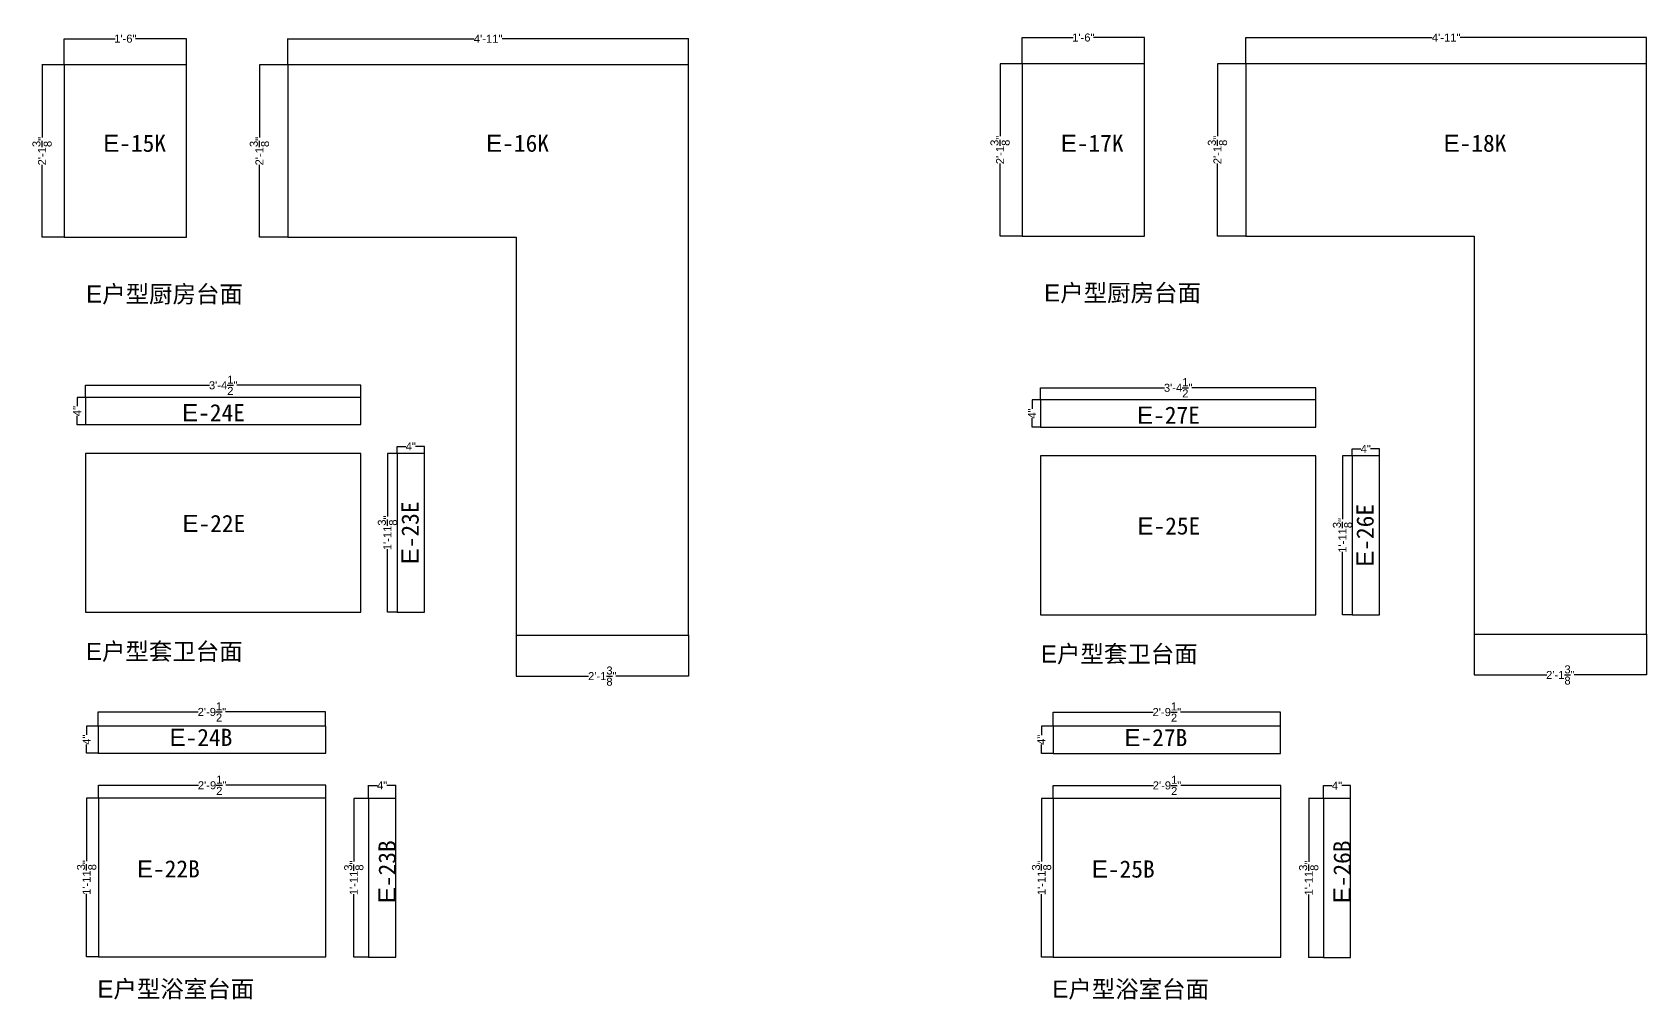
# Model space of a CAD drawing. Header units: inches. Extents: x -997106 to 39633, y -30199 to 1961.
# Drawn here: x 25612 to 31652, y -30187 to -26567 of the extents above; entities that cross this region are included whole.
import ezdxf

# ---------------------------------------------------------------- set-up
doc = ezdxf.new("R2010")
doc.units = ezdxf.units.IN
doc.header["$MEASUREMENT"] = 0
doc.layers.get('Defpoints').update_dxf_attribs({"color": 3})
doc.layers.add('编号', color=10, linetype='Continuous', plot=False)
doc.styles.get("Standard").update_dxf_attribs({"font": 'arial.ttf'})
doc.dimstyles.get("Standard").update_dxf_attribs({"dimtxt": 30, "dimasz": 1, "dimexe": 0.18, "dimexo": 0.0625, "dimgap": 0.09, "dimtad": 0, "dimtoh": 1, "dimdec": 4, "dimlfac": 0.03937, "dimzin": 0, "dimdsep": 46, "dimlunit": 4, "dimtxsty": 'Standard', "dimblk": 'ARCHTICK', "dimcen": 1, "dimadec": 0, "dimazin": 0, "dimtfac": 1, "dimtdec": 4, "dimtix": 1, "dimtofl": 0, "dimtmove": 2, "dimatfit": 3, "dimldrblk": 'ARCHTICK', "dimfxl": 1, "dimtolj": 1, "dimtzin": 0, "dimarcsym": 0})

# ---------------------------------------------------------------- blocks, each defined once
blk = doc.blocks.new('_ArchTick')
at = {"color": 0, "linetype": 'ByBlock', "const_width": 0.15}
blk.add_lwpolyline([(-0.5, -0.5), (0.5, 0.5)], dxfattribs=at)
blk = doc.blocks.new('*D511')
at = {"color": 0, "lineweight": -2, "transparency": 16777216}
for p, q in [((25731.8, -26688.8), (25731.8, -26590.6)), ((25731.8, -26590.7), (25921.8, -26590.7)), ((26188.8, -26590.7), (25998.9, -26590.7)), ((26188.8, -26688.8), (26188.8, -26590.6))]:
    blk.add_line(p, q, dxfattribs=at)
at = {"layer": 'Defpoints', "color": 0, "transparency": 16777216}
for p in [(26188.8, -26590.7), (25731.8, -26688.9), (26188.8, -26688.9)]:
    blk.add_point(p, dxfattribs=at)
at = {"color": 0, "lineweight": -2, "transparency": 16777216, "rotation": 180}
blk.add_blockref('_ArchTick', (25731.8, -26590.7), dxfattribs=at)
at = {"color": 0, "lineweight": -2, "transparency": 16777216}
blk.add_blockref('_ArchTick', (26188.8, -26590.7), dxfattribs=at)
at = {"color": 0, "transparency": 16777216, "insert": (25960.3, -26590.7), "char_height": 30, "attachment_point": 5}
blk.add_mtext('\\A1;1\'-6"', dxfattribs=at)
blk = doc.blocks.new('*D512')
at = {"color": 0, "lineweight": -2, "transparency": 16777216}
for p, q in [((25731.8, -26688.9), (25648.6, -26688.9)), ((25648.8, -26688.9), (25648.8, -26960.3)), ((25648.8, -27333.9), (25648.8, -27062.5)), ((25731.8, -27333.9), (25648.6, -27333.9))]:
    blk.add_line(p, q, dxfattribs=at)
at = {"layer": 'Defpoints', "color": 0, "transparency": 16777216}
for p in [(25731.8, -26688.9), (25648.8, -27333.9), (25731.8, -27333.9)]:
    blk.add_point(p, dxfattribs=at)
at = {"color": 0, "lineweight": -2, "transparency": 16777216}
for p, rotation in [((25648.8, -26688.9), 90), ((25648.8, -27333.9), 270)]:
    blk.add_blockref('_ArchTick', p, dxfattribs=dict(at, rotation=rotation))
at = {"color": 0, "transparency": 16777216, "insert": (25648.8, -27011.4), "char_height": 30, "attachment_point": 5, "rotation": 90}
blk.add_mtext('\\A1;2\'-1{\\H1x;\\S3/8;}"', dxfattribs=at)
blk = doc.blocks.new('*D513')
at = {"color": 0, "lineweight": -2, "transparency": 16777216}
for p, q in [((26568.2, -26688.8), (26568.2, -26590.5)), ((26568.2, -26590.7), (27265.5, -26590.7)), ((28067.2, -26590.7), (27369.9, -26590.7)), ((28067.2, -26688.8), (28067.2, -26590.5))]:
    blk.add_line(p, q, dxfattribs=at)
at = {"layer": 'Defpoints', "color": 0, "transparency": 16777216}
for p in [(28067.2, -26590.7), (26568.2, -26688.9), (28067.2, -26688.9)]:
    blk.add_point(p, dxfattribs=at)
at = {"color": 0, "lineweight": -2, "transparency": 16777216, "rotation": 180}
blk.add_blockref('_ArchTick', (26568.2, -26590.7), dxfattribs=at)
at = {"color": 0, "lineweight": -2, "transparency": 16777216}
blk.add_blockref('_ArchTick', (28067.2, -26590.7), dxfattribs=at)
at = {"color": 0, "transparency": 16777216, "insert": (27317.7, -26590.7), "char_height": 30, "attachment_point": 5}
blk.add_mtext('\\A1;4\'-11"', dxfattribs=at)
blk = doc.blocks.new('*D514')
at = {"color": 0, "lineweight": -2, "transparency": 16777216}
for p, q in [((26568.1, -26688.9), (26461.8, -26688.9)), ((26462, -26688.9), (26462, -26960.3)), ((26462, -27333.9), (26462, -27062.5)), ((26568.1, -27333.9), (26461.8, -27333.9))]:
    blk.add_line(p, q, dxfattribs=at)
at = {"layer": 'Defpoints', "color": 0, "transparency": 16777216}
for p in [(26568.2, -26688.9), (26462, -27333.9), (26568.2, -27333.9)]:
    blk.add_point(p, dxfattribs=at)
at = {"color": 0, "lineweight": -2, "transparency": 16777216}
for p, rotation in [((26462, -26688.9), 90), ((26462, -27333.9), 270)]:
    blk.add_blockref('_ArchTick', p, dxfattribs=dict(at, rotation=rotation))
at = {"color": 0, "transparency": 16777216, "insert": (26462, -27011.4), "char_height": 30, "attachment_point": 5, "rotation": 90}
blk.add_mtext('\\A1;2\'-1{\\H1x;\\S3/8;}"', dxfattribs=at)
blk = doc.blocks.new('*D515')
at = {"color": 0, "lineweight": -2, "transparency": 16777216}
for p, q in [((27422.2, -28823), (27422.2, -28976.3)), ((28067.2, -28823), (28067.2, -28976.3)), ((27422.2, -28976.1), (27693.6, -28976.1)), ((28067.2, -28976.1), (27795.8, -28976.1))]:
    blk.add_line(p, q, dxfattribs=at)
at = {"layer": 'Defpoints', "color": 0, "transparency": 16777216}
for p in [(27422.2, -28822.9), (28067.2, -28822.9), (28067.2, -28976.1)]:
    blk.add_point(p, dxfattribs=at)
at = {"color": 0, "lineweight": -2, "transparency": 16777216, "rotation": 180}
blk.add_blockref('_ArchTick', (27422.2, -28976.1), dxfattribs=at)
at = {"color": 0, "lineweight": -2, "transparency": 16777216}
blk.add_blockref('_ArchTick', (28067.2, -28976.1), dxfattribs=at)
at = {"color": 0, "transparency": 16777216, "insert": (27744.7, -28976.1), "char_height": 30, "attachment_point": 5}
blk.add_mtext('\\A1;2\'-1{\\H1x;\\S3/8;}"', dxfattribs=at)
blk = doc.blocks.new('*D516')
at = {"color": 0, "lineweight": -2, "transparency": 16777216}
for p, q in [((29315.6, -26684.5), (29315.6, -26586.2)), ((29315.6, -26586.4), (29505.6, -26586.4)), ((29772.6, -26586.4), (29582.7, -26586.4)), ((29772.6, -26684.5), (29772.6, -26586.2))]:
    blk.add_line(p, q, dxfattribs=at)
at = {"layer": 'Defpoints', "color": 0, "transparency": 16777216}
for p in [(29772.6, -26586.4), (29315.6, -26684.5), (29772.6, -26684.5)]:
    blk.add_point(p, dxfattribs=at)
at = {"color": 0, "lineweight": -2, "transparency": 16777216, "rotation": 180}
blk.add_blockref('_ArchTick', (29315.6, -26586.4), dxfattribs=at)
at = {"color": 0, "lineweight": -2, "transparency": 16777216}
blk.add_blockref('_ArchTick', (29772.6, -26586.4), dxfattribs=at)
at = {"color": 0, "transparency": 16777216, "insert": (29544.1, -26586.4), "char_height": 30, "attachment_point": 5}
blk.add_mtext('\\A1;1\'-6"', dxfattribs=at)
blk = doc.blocks.new('*D517')
at = {"color": 0, "lineweight": -2, "transparency": 16777216}
for p, q in [((29315.6, -26684.5), (29232.4, -26684.5)), ((29232.6, -26684.5), (29232.6, -26955.9)), ((29232.6, -27329.5), (29232.6, -27058.1)), ((29315.6, -27329.5), (29232.4, -27329.5))]:
    blk.add_line(p, q, dxfattribs=at)
at = {"layer": 'Defpoints', "color": 0, "transparency": 16777216}
for p in [(29315.6, -26684.5), (29232.6, -27329.5), (29315.6, -27329.5)]:
    blk.add_point(p, dxfattribs=at)
at = {"color": 0, "lineweight": -2, "transparency": 16777216}
for p, rotation in [((29232.6, -26684.5), 90), ((29232.6, -27329.5), 270)]:
    blk.add_blockref('_ArchTick', p, dxfattribs=dict(at, rotation=rotation))
at = {"color": 0, "transparency": 16777216, "insert": (29232.6, -27007), "char_height": 30, "attachment_point": 5, "rotation": 90}
blk.add_mtext('\\A1;2\'-1{\\H1x;\\S3/8;}"', dxfattribs=at)
blk = doc.blocks.new('*D518')
at = {"color": 0, "lineweight": -2, "transparency": 16777216}
for p, q in [((30152, -26684.5), (30152, -26586.1)), ((30152, -26586.3), (30849.3, -26586.3)), ((31651, -26586.3), (30953.7, -26586.3)), ((31651, -26684.5), (31651, -26586.1))]:
    blk.add_line(p, q, dxfattribs=at)
at = {"layer": 'Defpoints', "color": 0, "transparency": 16777216}
for p in [(31651, -26586.3), (30152, -26684.5), (31651, -26684.5)]:
    blk.add_point(p, dxfattribs=at)
at = {"color": 0, "lineweight": -2, "transparency": 16777216, "rotation": 180}
blk.add_blockref('_ArchTick', (30152, -26586.3), dxfattribs=at)
at = {"color": 0, "lineweight": -2, "transparency": 16777216}
blk.add_blockref('_ArchTick', (31651, -26586.3), dxfattribs=at)
at = {"color": 0, "transparency": 16777216, "insert": (30901.5, -26586.3), "char_height": 30, "attachment_point": 5}
blk.add_mtext('\\A1;4\'-11"', dxfattribs=at)
blk = doc.blocks.new('*D519')
at = {"color": 0, "lineweight": -2, "transparency": 16777216}
for p, q in [((30152, -26684.5), (30045.6, -26684.5)), ((30045.8, -26684.5), (30045.8, -26955.9)), ((30045.8, -27329.5), (30045.8, -27058.1)), ((30152, -27329.5), (30045.6, -27329.5))]:
    blk.add_line(p, q, dxfattribs=at)
at = {"layer": 'Defpoints', "color": 0, "transparency": 16777216}
for p in [(30152, -26684.5), (30045.8, -27329.5), (30152, -27329.5)]:
    blk.add_point(p, dxfattribs=at)
at = {"color": 0, "lineweight": -2, "transparency": 16777216}
for p, rotation in [((30045.8, -26684.5), 90), ((30045.8, -27329.5), 270)]:
    blk.add_blockref('_ArchTick', p, dxfattribs=dict(at, rotation=rotation))
at = {"color": 0, "transparency": 16777216, "insert": (30045.8, -27007), "char_height": 30, "attachment_point": 5, "rotation": 90}
blk.add_mtext('\\A1;2\'-1{\\H1x;\\S3/8;}"', dxfattribs=at)
blk = doc.blocks.new('*D520')
at = {"color": 0, "lineweight": -2, "transparency": 16777216}
for p, q in [((31006, -28818.6), (31006, -28971.9)), ((31651, -28818.6), (31651, -28971.9)), ((31006, -28971.8), (31277.4, -28971.8)), ((31651, -28971.8), (31379.6, -28971.8))]:
    blk.add_line(p, q, dxfattribs=at)
at = {"layer": 'Defpoints', "color": 0, "transparency": 16777216}
for p in [(31006, -28818.5), (31651, -28818.5), (31651, -28971.8)]:
    blk.add_point(p, dxfattribs=at)
at = {"color": 0, "lineweight": -2, "transparency": 16777216, "rotation": 180}
blk.add_blockref('_ArchTick', (31006, -28971.8), dxfattribs=at)
at = {"color": 0, "lineweight": -2, "transparency": 16777216}
blk.add_blockref('_ArchTick', (31651, -28971.8), dxfattribs=at)
at = {"color": 0, "transparency": 16777216, "insert": (31328.5, -28971.8), "char_height": 30, "attachment_point": 5}
blk.add_mtext('\\A1;2\'-1{\\H1x;\\S3/8;}"', dxfattribs=at)
blk = doc.blocks.new('*D776')
at = {"color": 0, "lineweight": -2, "transparency": 16777216}
for p, q in [((26977.2, -28142.9), (26977.2, -28116.3)), ((26977.2, -28116.4), (27010.2, -28116.4)), ((27079.2, -28116.4), (27046.1, -28116.4)), ((27079.2, -28142.9), (27079.2, -28116.3))]:
    blk.add_line(p, q, dxfattribs=at)
at = {"layer": 'Defpoints', "color": 0, "transparency": 16777216}
for p in [(27079.2, -28116.4), (26977.2, -28143), (27079.2, -28143)]:
    blk.add_point(p, dxfattribs=at)
at = {"color": 0, "lineweight": -2, "transparency": 16777216, "rotation": 180}
blk.add_blockref('_ArchTick', (26977.2, -28116.4), dxfattribs=at)
at = {"color": 0, "lineweight": -2, "transparency": 16777216}
blk.add_blockref('_ArchTick', (27079.2, -28116.4), dxfattribs=at)
at = {"color": 0, "transparency": 16777216, "insert": (27028.2, -28116.4), "char_height": 30, "attachment_point": 5}
blk.add_mtext('\\A1;4"', dxfattribs=at)
blk = doc.blocks.new('*D777')
at = {"color": 0, "lineweight": -2, "transparency": 16777216}
for p, q in [((26977.1, -28143), (26940.9, -28143)), ((26941, -28143), (26941, -28378.9)), ((26941, -28737), (26941, -28501.1)), ((26977.1, -28737), (26940.9, -28737))]:
    blk.add_line(p, q, dxfattribs=at)
at = {"layer": 'Defpoints', "color": 0, "transparency": 16777216}
for p in [(26977.2, -28143), (26941, -28737), (26977.2, -28737)]:
    blk.add_point(p, dxfattribs=at)
at = {"color": 0, "lineweight": -2, "transparency": 16777216}
for p, rotation in [((26941, -28143), 90), ((26941, -28737), 270)]:
    blk.add_blockref('_ArchTick', p, dxfattribs=dict(at, rotation=rotation))
at = {"color": 0, "transparency": 16777216, "insert": (26941, -28440), "char_height": 30, "attachment_point": 5, "rotation": 90}
blk.add_mtext('\\A1;1\'-11{\\H1x;\\S3/8;}"', dxfattribs=at)
blk = doc.blocks.new('*D773')
at = {"color": 0, "lineweight": -2, "transparency": 16777216}
for p, q in [((25811.8, -27933.1), (25780.1, -27933.1)), ((25780.2, -27933.1), (25780.2, -27966.1)), ((25780.2, -28035.1), (25780.2, -28002)), ((25811.8, -28035.1), (25780.1, -28035.1))]:
    blk.add_line(p, q, dxfattribs=at)
at = {"layer": 'Defpoints', "color": 0, "transparency": 16777216}
for p in [(25811.9, -27933.1), (25780.2, -28035.1), (25811.9, -28035.1)]:
    blk.add_point(p, dxfattribs=at)
at = {"color": 0, "lineweight": -2, "transparency": 16777216}
for p, rotation in [((25780.2, -27933.1), 90), ((25780.2, -28035.1), 270)]:
    blk.add_blockref('_ArchTick', p, dxfattribs=dict(at, rotation=rotation))
at = {"color": 0, "transparency": 16777216, "insert": (25780.2, -27984.1), "char_height": 30, "attachment_point": 5, "rotation": 90}
blk.add_mtext('\\A1;4"', dxfattribs=at)
blk = doc.blocks.new('*D778')
at = {"color": 0, "lineweight": -2, "transparency": 16777216}
for p, q in [((26977.2, -28142.9), (26977.2, -28116.3)), ((26977.2, -28116.4), (27010.2, -28116.4)), ((27079.2, -28116.4), (27046.1, -28116.4)), ((27079.2, -28142.9), (27079.2, -28116.3))]:
    blk.add_line(p, q, dxfattribs=at)
at = {"layer": 'Defpoints', "color": 0, "transparency": 16777216}
for p in [(27079.2, -28116.4), (26977.2, -28143), (27079.2, -28143)]:
    blk.add_point(p, dxfattribs=at)
at = {"color": 0, "lineweight": -2, "transparency": 16777216, "rotation": 180}
blk.add_blockref('_ArchTick', (26977.2, -28116.4), dxfattribs=at)
at = {"color": 0, "lineweight": -2, "transparency": 16777216}
blk.add_blockref('_ArchTick', (27079.2, -28116.4), dxfattribs=at)
at = {"color": 0, "transparency": 16777216, "insert": (27028.2, -28116.4), "char_height": 30, "attachment_point": 5}
blk.add_mtext('\\A1;4"', dxfattribs=at)
blk = doc.blocks.new('*D779')
at = {"color": 0, "lineweight": -2, "transparency": 16777216}
for p, q in [((26977.1, -28143), (26940.9, -28143)), ((26941, -28143), (26941, -28378.9)), ((26941, -28737), (26941, -28501.1)), ((26977.1, -28737), (26940.9, -28737))]:
    blk.add_line(p, q, dxfattribs=at)
at = {"layer": 'Defpoints', "color": 0, "transparency": 16777216}
for p in [(26977.2, -28143), (26941, -28737), (26977.2, -28737)]:
    blk.add_point(p, dxfattribs=at)
at = {"color": 0, "lineweight": -2, "transparency": 16777216}
for p, rotation in [((26941, -28143), 90), ((26941, -28737), 270)]:
    blk.add_blockref('_ArchTick', p, dxfattribs=dict(at, rotation=rotation))
at = {"color": 0, "transparency": 16777216, "insert": (26941, -28440), "char_height": 30, "attachment_point": 5, "rotation": 90}
blk.add_mtext('\\A1;1\'-11{\\H1x;\\S3/8;}"', dxfattribs=at)
blk = doc.blocks.new('*D774')
at = {"color": 0, "lineweight": -2, "transparency": 16777216}
for p, q in [((25811.8, -27933.1), (25780.1, -27933.1)), ((25780.2, -27933.1), (25780.2, -27966.1)), ((25780.2, -28035.1), (25780.2, -28002)), ((25811.8, -28035.1), (25780.1, -28035.1))]:
    blk.add_line(p, q, dxfattribs=at)
at = {"layer": 'Defpoints', "color": 0, "transparency": 16777216}
for p in [(25811.9, -27933.1), (25780.2, -28035.1), (25811.9, -28035.1)]:
    blk.add_point(p, dxfattribs=at)
at = {"color": 0, "lineweight": -2, "transparency": 16777216}
for p, rotation in [((25780.2, -27933.1), 90), ((25780.2, -28035.1), 270)]:
    blk.add_blockref('_ArchTick', p, dxfattribs=dict(at, rotation=rotation))
at = {"color": 0, "transparency": 16777216, "insert": (25780.2, -27984.1), "char_height": 30, "attachment_point": 5, "rotation": 90}
blk.add_mtext('\\A1;4"', dxfattribs=at)
blk = doc.blocks.new('*D775')
at = {"color": 0, "lineweight": -2, "transparency": 16777216}
for p, q in [((25811.9, -27933), (25811.9, -27887.5)), ((25811.9, -27887.7), (26275.5, -27887.7)), ((26840.9, -27887.7), (26377.3, -27887.7)), ((26840.9, -27933), (26840.9, -27887.5))]:
    blk.add_line(p, q, dxfattribs=at)
at = {"layer": 'Defpoints', "color": 0, "transparency": 16777216}
for p in [(26840.9, -27887.7), (25811.9, -27933.1), (26840.9, -27933.1)]:
    blk.add_point(p, dxfattribs=at)
at = {"color": 0, "lineweight": -2, "transparency": 16777216, "rotation": 180}
blk.add_blockref('_ArchTick', (25811.9, -27887.7), dxfattribs=at)
at = {"color": 0, "lineweight": -2, "transparency": 16777216}
blk.add_blockref('_ArchTick', (26840.9, -27887.7), dxfattribs=at)
at = {"color": 0, "transparency": 16777216, "insert": (26326.4, -27887.7), "char_height": 30, "attachment_point": 5}
blk.add_mtext('\\A1;3\'-4{\\H1x;\\S1/2;}"', dxfattribs=at)
blk = doc.blocks.new('*D783')
at = {"color": 0, "lineweight": -2, "transparency": 16777216}
for p, q in [((30549.6, -28152.2), (30549.6, -28125.6)), ((30549.6, -28125.7), (30582.6, -28125.7)), ((30651.6, -28125.7), (30618.5, -28125.7)), ((30651.6, -28152.2), (30651.6, -28125.6))]:
    blk.add_line(p, q, dxfattribs=at)
at = {"layer": 'Defpoints', "color": 0, "transparency": 16777216}
for p in [(30651.6, -28125.7), (30549.6, -28152.3), (30651.6, -28152.3)]:
    blk.add_point(p, dxfattribs=at)
at = {"color": 0, "lineweight": -2, "transparency": 16777216, "rotation": 180}
blk.add_blockref('_ArchTick', (30549.6, -28125.7), dxfattribs=at)
at = {"color": 0, "lineweight": -2, "transparency": 16777216}
blk.add_blockref('_ArchTick', (30651.6, -28125.7), dxfattribs=at)
at = {"color": 0, "transparency": 16777216, "insert": (30600.6, -28125.7), "char_height": 30, "attachment_point": 5}
blk.add_mtext('\\A1;4"', dxfattribs=at)
blk = doc.blocks.new('*D784')
at = {"color": 0, "lineweight": -2, "transparency": 16777216}
for p, q in [((30549.5, -28152.3), (30513.3, -28152.3)), ((30513.5, -28152.3), (30513.5, -28388.2)), ((30513.5, -28746.3), (30513.5, -28510.4)), ((30549.5, -28746.3), (30513.3, -28746.3))]:
    blk.add_line(p, q, dxfattribs=at)
at = {"layer": 'Defpoints', "color": 0, "transparency": 16777216}
for p in [(30549.6, -28152.3), (30513.5, -28746.3), (30549.6, -28746.3)]:
    blk.add_point(p, dxfattribs=at)
at = {"color": 0, "lineweight": -2, "transparency": 16777216}
for p, rotation in [((30513.5, -28152.3), 90), ((30513.5, -28746.3), 270)]:
    blk.add_blockref('_ArchTick', p, dxfattribs=dict(at, rotation=rotation))
at = {"color": 0, "transparency": 16777216, "insert": (30513.5, -28449.3), "char_height": 30, "attachment_point": 5, "rotation": 90}
blk.add_mtext('\\A1;1\'-11{\\H1x;\\S3/8;}"', dxfattribs=at)
blk = doc.blocks.new('*D780')
at = {"color": 0, "lineweight": -2, "transparency": 16777216}
for p, q in [((29384.2, -27942.4), (29352.5, -27942.4)), ((29352.6, -27942.4), (29352.6, -27975.4)), ((29352.6, -28044.4), (29352.6, -28011.3)), ((29384.2, -28044.4), (29352.5, -28044.4))]:
    blk.add_line(p, q, dxfattribs=at)
at = {"layer": 'Defpoints', "color": 0, "transparency": 16777216}
for p in [(29384.3, -27942.4), (29352.6, -28044.4), (29384.3, -28044.4)]:
    blk.add_point(p, dxfattribs=at)
at = {"color": 0, "lineweight": -2, "transparency": 16777216}
for p, rotation in [((29352.6, -27942.4), 90), ((29352.6, -28044.4), 270)]:
    blk.add_blockref('_ArchTick', p, dxfattribs=dict(at, rotation=rotation))
at = {"color": 0, "transparency": 16777216, "insert": (29352.6, -27993.4), "char_height": 30, "attachment_point": 5, "rotation": 90}
blk.add_mtext('\\A1;4"', dxfattribs=at)
blk = doc.blocks.new('*D785')
at = {"color": 0, "lineweight": -2, "transparency": 16777216}
for p, q in [((30549.6, -28152.2), (30549.6, -28125.6)), ((30549.6, -28125.7), (30582.6, -28125.7)), ((30651.6, -28125.7), (30618.5, -28125.7)), ((30651.6, -28152.2), (30651.6, -28125.6))]:
    blk.add_line(p, q, dxfattribs=at)
at = {"layer": 'Defpoints', "color": 0, "transparency": 16777216}
for p in [(30651.6, -28125.7), (30549.6, -28152.3), (30651.6, -28152.3)]:
    blk.add_point(p, dxfattribs=at)
at = {"color": 0, "lineweight": -2, "transparency": 16777216, "rotation": 180}
blk.add_blockref('_ArchTick', (30549.6, -28125.7), dxfattribs=at)
at = {"color": 0, "lineweight": -2, "transparency": 16777216}
blk.add_blockref('_ArchTick', (30651.6, -28125.7), dxfattribs=at)
at = {"color": 0, "transparency": 16777216, "insert": (30600.6, -28125.7), "char_height": 30, "attachment_point": 5}
blk.add_mtext('\\A1;4"', dxfattribs=at)
blk = doc.blocks.new('*D786')
at = {"color": 0, "lineweight": -2, "transparency": 16777216}
for p, q in [((30549.5, -28152.3), (30513.3, -28152.3)), ((30513.5, -28152.3), (30513.5, -28388.2)), ((30513.5, -28746.3), (30513.5, -28510.4)), ((30549.5, -28746.3), (30513.3, -28746.3))]:
    blk.add_line(p, q, dxfattribs=at)
at = {"layer": 'Defpoints', "color": 0, "transparency": 16777216}
for p in [(30549.6, -28152.3), (30513.5, -28746.3), (30549.6, -28746.3)]:
    blk.add_point(p, dxfattribs=at)
at = {"color": 0, "lineweight": -2, "transparency": 16777216}
for p, rotation in [((30513.5, -28152.3), 90), ((30513.5, -28746.3), 270)]:
    blk.add_blockref('_ArchTick', p, dxfattribs=dict(at, rotation=rotation))
at = {"color": 0, "transparency": 16777216, "insert": (30513.5, -28449.3), "char_height": 30, "attachment_point": 5, "rotation": 90}
blk.add_mtext('\\A1;1\'-11{\\H1x;\\S3/8;}"', dxfattribs=at)
blk = doc.blocks.new('*D781')
at = {"color": 0, "lineweight": -2, "transparency": 16777216}
for p, q in [((29384.2, -27942.4), (29352.5, -27942.4)), ((29352.6, -27942.4), (29352.6, -27975.4)), ((29352.6, -28044.4), (29352.6, -28011.3)), ((29384.2, -28044.4), (29352.5, -28044.4))]:
    blk.add_line(p, q, dxfattribs=at)
at = {"layer": 'Defpoints', "color": 0, "transparency": 16777216}
for p in [(29384.3, -27942.4), (29352.6, -28044.4), (29384.3, -28044.4)]:
    blk.add_point(p, dxfattribs=at)
at = {"color": 0, "lineweight": -2, "transparency": 16777216}
for p, rotation in [((29352.6, -27942.4), 90), ((29352.6, -28044.4), 270)]:
    blk.add_blockref('_ArchTick', p, dxfattribs=dict(at, rotation=rotation))
at = {"color": 0, "transparency": 16777216, "insert": (29352.6, -27993.4), "char_height": 30, "attachment_point": 5, "rotation": 90}
blk.add_mtext('\\A1;4"', dxfattribs=at)
blk = doc.blocks.new('*D782')
at = {"color": 0, "lineweight": -2, "transparency": 16777216}
for p, q in [((29384.3, -27942.3), (29384.3, -27896.8)), ((29384.3, -27897), (29847.9, -27897)), ((30413.3, -27897), (29949.7, -27897)), ((30413.3, -27942.3), (30413.3, -27896.8))]:
    blk.add_line(p, q, dxfattribs=at)
at = {"layer": 'Defpoints', "color": 0, "transparency": 16777216}
for p in [(30413.3, -27897), (29384.3, -27942.4), (30413.3, -27942.4)]:
    blk.add_point(p, dxfattribs=at)
at = {"color": 0, "lineweight": -2, "transparency": 16777216, "rotation": 180}
blk.add_blockref('_ArchTick', (29384.3, -27897), dxfattribs=at)
at = {"color": 0, "lineweight": -2, "transparency": 16777216}
blk.add_blockref('_ArchTick', (30413.3, -27897), dxfattribs=at)
at = {"color": 0, "transparency": 16777216, "insert": (29898.8, -27897), "char_height": 30, "attachment_point": 5}
blk.add_mtext('\\A1;3\'-4{\\H1x;\\S1/2;}"', dxfattribs=at)
blk = doc.blocks.new('*D1480')
at = {"color": 0, "lineweight": -2, "transparency": 16777216}
for p, q in [((26870, -29434.1), (26814.9, -29434.1)), ((26815.1, -29434.1), (26815.1, -29670)), ((26815.1, -30028.1), (26815.1, -29792.2)), ((26870, -30028.1), (26814.9, -30028.1))]:
    blk.add_line(p, q, dxfattribs=at)
at = {"layer": 'Defpoints', "color": 0, "transparency": 16777216}
for p in [(26870, -29434.1), (26815.1, -30028.1), (26870, -30028.1)]:
    blk.add_point(p, dxfattribs=at)
at = {"color": 0, "lineweight": -2, "transparency": 16777216}
for p, rotation in [((26815.1, -29434.1), 90), ((26815.1, -30028.1), 270)]:
    blk.add_blockref('_ArchTick', p, dxfattribs=dict(at, rotation=rotation))
at = {"color": 0, "transparency": 16777216, "insert": (26815.1, -29731.1), "char_height": 30, "attachment_point": 5, "rotation": 90}
blk.add_mtext('\\A1;1\'-11{\\H1x;\\S3/8;}"', dxfattribs=at)
blk = doc.blocks.new('*D1481')
at = {"color": 0, "lineweight": -2, "transparency": 16777216}
for p, q in [((26870, -29434), (26870, -29384.8)), ((26870, -29385), (26903.1, -29385)), ((26972, -29385), (26939, -29385)), ((26972, -29434), (26972, -29384.8))]:
    blk.add_line(p, q, dxfattribs=at)
at = {"layer": 'Defpoints', "color": 0, "transparency": 16777216}
for p in [(26972, -29385), (26870, -29434.1), (26972, -29434.1)]:
    blk.add_point(p, dxfattribs=at)
at = {"color": 0, "lineweight": -2, "transparency": 16777216, "rotation": 180}
blk.add_blockref('_ArchTick', (26870, -29385), dxfattribs=at)
at = {"color": 0, "lineweight": -2, "transparency": 16777216}
blk.add_blockref('_ArchTick', (26972, -29385), dxfattribs=at)
at = {"color": 0, "transparency": 16777216, "insert": (26921, -29385), "char_height": 30, "attachment_point": 5}
blk.add_mtext('\\A1;4"', dxfattribs=at)
blk = doc.blocks.new('*D1478')
at = {"color": 0, "lineweight": -2, "transparency": 16777216}
for p, q in [((25859.5, -29432.9), (25815.6, -29432.9)), ((25815.7, -29432.9), (25815.7, -29668.8)), ((25815.7, -30026.9), (25815.7, -29791)), ((25859.5, -30026.9), (25815.6, -30026.9))]:
    blk.add_line(p, q, dxfattribs=at)
at = {"layer": 'Defpoints', "color": 0, "transparency": 16777216}
for p in [(25859.6, -29432.9), (25815.7, -30026.9), (25859.6, -30026.9)]:
    blk.add_point(p, dxfattribs=at)
at = {"color": 0, "lineweight": -2, "transparency": 16777216}
for p, rotation in [((25815.7, -29432.9), 90), ((25815.7, -30026.9), 270)]:
    blk.add_blockref('_ArchTick', p, dxfattribs=dict(at, rotation=rotation))
at = {"color": 0, "transparency": 16777216, "insert": (25815.7, -29729.9), "char_height": 30, "attachment_point": 5, "rotation": 90}
blk.add_mtext('\\A1;1\'-11{\\H1x;\\S3/8;}"', dxfattribs=at)
blk = doc.blocks.new('*D1479')
at = {"color": 0, "lineweight": -2, "transparency": 16777216}
for p, q in [((25858.8, -29162.8), (25815.1, -29162.8)), ((25815.3, -29162.8), (25815.3, -29195.9)), ((25858.8, -29264.8), (25815.1, -29264.8)), ((25815.3, -29264.8), (25815.3, -29231.7))]:
    blk.add_line(p, q, dxfattribs=at)
at = {"layer": 'Defpoints', "color": 0, "transparency": 16777216}
for p in [(25858.8, -29162.8), (25815.3, -29264.8), (25858.8, -29264.8)]:
    blk.add_point(p, dxfattribs=at)
at = {"color": 0, "lineweight": -2, "transparency": 16777216}
for p, rotation in [((25815.3, -29162.8), 90), ((25815.3, -29264.8), 270)]:
    blk.add_blockref('_ArchTick', p, dxfattribs=dict(at, rotation=rotation))
at = {"color": 0, "transparency": 16777216, "insert": (25815.3, -29213.8), "char_height": 30, "attachment_point": 5, "rotation": 90}
blk.add_mtext('\\A1;4"', dxfattribs=at)
blk = doc.blocks.new('*D1482')
at = {"color": 0, "lineweight": -2, "transparency": 16777216}
for p, q in [((25859.6, -29432.9), (25859.6, -29384.3)), ((25859.6, -29384.5), (26233.9, -29384.5)), ((26710.6, -29384.5), (26336.2, -29384.5)), ((26710.6, -29432.9), (26710.6, -29384.3))]:
    blk.add_line(p, q, dxfattribs=at)
at = {"layer": 'Defpoints', "color": 0, "transparency": 16777216}
for p in [(26710.6, -29384.5), (25859.6, -29432.9), (26710.6, -29432.9)]:
    blk.add_point(p, dxfattribs=at)
at = {"color": 0, "lineweight": -2, "transparency": 16777216, "rotation": 180}
blk.add_blockref('_ArchTick', (25859.6, -29384.5), dxfattribs=at)
at = {"color": 0, "lineweight": -2, "transparency": 16777216}
blk.add_blockref('_ArchTick', (26710.6, -29384.5), dxfattribs=at)
at = {"color": 0, "transparency": 16777216, "insert": (26285.1, -29384.5), "char_height": 30, "attachment_point": 5}
blk.add_mtext('\\A1;2\'-9{\\H1x;\\S1/2;}"', dxfattribs=at)
blk = doc.blocks.new('*D1483')
at = {"color": 0, "lineweight": -2, "transparency": 16777216}
for p, q in [((25858.8, -29162.7), (25858.8, -29109.9)), ((25858.8, -29110.1), (26233.2, -29110.1)), ((26709.8, -29110.1), (26335.5, -29110.1)), ((26709.8, -29162.7), (26709.8, -29109.9))]:
    blk.add_line(p, q, dxfattribs=at)
at = {"layer": 'Defpoints', "color": 0, "transparency": 16777216}
for p in [(25858.8, -29162.8), (26709.8, -29110.1), (26709.8, -29162.8)]:
    blk.add_point(p, dxfattribs=at)
at = {"color": 0, "lineweight": -2, "transparency": 16777216, "rotation": 180}
blk.add_blockref('_ArchTick', (25858.8, -29110.1), dxfattribs=at)
at = {"color": 0, "lineweight": -2, "transparency": 16777216}
blk.add_blockref('_ArchTick', (26709.8, -29110.1), dxfattribs=at)
at = {"color": 0, "transparency": 16777216, "insert": (26284.3, -29110.1), "char_height": 30, "attachment_point": 5}
blk.add_mtext('\\A1;2\'-9{\\H1x;\\S1/2;}"', dxfattribs=at)
blk = doc.blocks.new('*D1486')
at = {"color": 0, "lineweight": -2, "transparency": 16777216}
for p, q in [((30442, -29434.7), (30387, -29434.7)), ((30387.2, -29434.7), (30387.2, -29670.6)), ((30387.2, -30028.7), (30387.2, -29792.8)), ((30442, -30028.7), (30387, -30028.7))]:
    blk.add_line(p, q, dxfattribs=at)
at = {"layer": 'Defpoints', "color": 0, "transparency": 16777216}
for p in [(30442.1, -29434.7), (30387.2, -30028.7), (30442.1, -30028.7)]:
    blk.add_point(p, dxfattribs=at)
at = {"color": 0, "lineweight": -2, "transparency": 16777216}
for p, rotation in [((30387.2, -29434.7), 90), ((30387.2, -30028.7), 270)]:
    blk.add_blockref('_ArchTick', p, dxfattribs=dict(at, rotation=rotation))
at = {"color": 0, "transparency": 16777216, "insert": (30387.2, -29731.7), "char_height": 30, "attachment_point": 5, "rotation": 90}
blk.add_mtext('\\A1;1\'-11{\\H1x;\\S3/8;}"', dxfattribs=at)
blk = doc.blocks.new('*D1487')
at = {"color": 0, "lineweight": -2, "transparency": 16777216}
for p, q in [((30442.1, -29434.7), (30442.1, -29385.4)), ((30442.1, -29385.6), (30475.2, -29385.6)), ((30544.1, -29385.6), (30511, -29385.6)), ((30544.1, -29434.7), (30544.1, -29385.4))]:
    blk.add_line(p, q, dxfattribs=at)
at = {"layer": 'Defpoints', "color": 0, "transparency": 16777216}
for p in [(30544.1, -29385.6), (30442.1, -29434.7), (30544.1, -29434.7)]:
    blk.add_point(p, dxfattribs=at)
at = {"color": 0, "lineweight": -2, "transparency": 16777216, "rotation": 180}
blk.add_blockref('_ArchTick', (30442.1, -29385.6), dxfattribs=at)
at = {"color": 0, "lineweight": -2, "transparency": 16777216}
blk.add_blockref('_ArchTick', (30544.1, -29385.6), dxfattribs=at)
at = {"color": 0, "transparency": 16777216, "insert": (30493.1, -29385.6), "char_height": 30, "attachment_point": 5}
blk.add_mtext('\\A1;4"', dxfattribs=at)
blk = doc.blocks.new('*D1484')
at = {"color": 0, "lineweight": -2, "transparency": 16777216}
for p, q in [((29431.6, -29433.6), (29387.6, -29433.6)), ((29387.8, -29433.6), (29387.8, -29669.5)), ((29387.8, -30027.6), (29387.8, -29791.6)), ((29431.6, -30027.6), (29387.6, -30027.6))]:
    blk.add_line(p, q, dxfattribs=at)
at = {"layer": 'Defpoints', "color": 0, "transparency": 16777216}
for p in [(29431.6, -29433.6), (29387.8, -30027.6), (29431.6, -30027.6)]:
    blk.add_point(p, dxfattribs=at)
at = {"color": 0, "lineweight": -2, "transparency": 16777216}
for p, rotation in [((29387.8, -29433.6), 90), ((29387.8, -30027.6), 270)]:
    blk.add_blockref('_ArchTick', p, dxfattribs=dict(at, rotation=rotation))
at = {"color": 0, "transparency": 16777216, "insert": (29387.8, -29730.6), "char_height": 30, "attachment_point": 5, "rotation": 90}
blk.add_mtext('\\A1;1\'-11{\\H1x;\\S3/8;}"', dxfattribs=at)
blk = doc.blocks.new('*D1485')
at = {"color": 0, "lineweight": -2, "transparency": 16777216}
for p, q in [((29430.8, -29163.4), (29387.2, -29163.4)), ((29387.3, -29163.4), (29387.3, -29196.5)), ((29430.8, -29265.4), (29387.2, -29265.4)), ((29387.3, -29265.4), (29387.3, -29232.4))]:
    blk.add_line(p, q, dxfattribs=at)
at = {"layer": 'Defpoints', "color": 0, "transparency": 16777216}
for p in [(29430.9, -29163.4), (29387.3, -29265.4), (29430.9, -29265.4)]:
    blk.add_point(p, dxfattribs=at)
at = {"color": 0, "lineweight": -2, "transparency": 16777216}
for p, rotation in [((29387.3, -29163.4), 90), ((29387.3, -29265.4), 270)]:
    blk.add_blockref('_ArchTick', p, dxfattribs=dict(at, rotation=rotation))
at = {"color": 0, "transparency": 16777216, "insert": (29387.3, -29214.4), "char_height": 30, "attachment_point": 5, "rotation": 90}
blk.add_mtext('\\A1;4"', dxfattribs=at)
blk = doc.blocks.new('*D1488')
at = {"color": 0, "lineweight": -2, "transparency": 16777216}
for p, q in [((29431.6, -29433.5), (29431.6, -29384.9)), ((29431.6, -29385.1), (29806, -29385.1)), ((30282.6, -29385.1), (29908.3, -29385.1)), ((30282.6, -29433.5), (30282.6, -29384.9))]:
    blk.add_line(p, q, dxfattribs=at)
at = {"layer": 'Defpoints', "color": 0, "transparency": 16777216}
for p in [(30282.6, -29385.1), (29431.6, -29433.6), (30282.6, -29433.6)]:
    blk.add_point(p, dxfattribs=at)
at = {"color": 0, "lineweight": -2, "transparency": 16777216, "rotation": 180}
blk.add_blockref('_ArchTick', (29431.6, -29385.1), dxfattribs=at)
at = {"color": 0, "lineweight": -2, "transparency": 16777216}
blk.add_blockref('_ArchTick', (30282.6, -29385.1), dxfattribs=at)
at = {"color": 0, "transparency": 16777216, "insert": (29857.1, -29385.1), "char_height": 30, "attachment_point": 5}
blk.add_mtext('\\A1;2\'-9{\\H1x;\\S1/2;}"', dxfattribs=at)
blk = doc.blocks.new('*D1489')
at = {"color": 0, "lineweight": -2, "transparency": 16777216}
for p, q in [((29430.9, -29163.4), (29430.9, -29110.6)), ((29430.9, -29110.7), (29805.2, -29110.7)), ((30281.9, -29110.7), (29907.5, -29110.7)), ((30281.9, -29163.4), (30281.9, -29110.6))]:
    blk.add_line(p, q, dxfattribs=at)
at = {"layer": 'Defpoints', "color": 0, "transparency": 16777216}
for p in [(29430.9, -29163.4), (30281.9, -29110.7), (30281.9, -29163.4)]:
    blk.add_point(p, dxfattribs=at)
at = {"color": 0, "lineweight": -2, "transparency": 16777216, "rotation": 180}
blk.add_blockref('_ArchTick', (29430.9, -29110.7), dxfattribs=at)
at = {"color": 0, "lineweight": -2, "transparency": 16777216}
blk.add_blockref('_ArchTick', (30281.9, -29110.7), dxfattribs=at)
at = {"color": 0, "transparency": 16777216, "insert": (29856.4, -29110.7), "char_height": 30, "attachment_point": 5}
blk.add_mtext('\\A1;2\'-9{\\H1x;\\S1/2;}"', dxfattribs=at)

msp = doc.modelspace()

# ---------------------------------------------------------------- linework, layer by layer
for points in [[(25731.81613, -27333.88939), (26188.81613, -27333.88939), (26188.81613, -26688.88939), (25731.81613, -26688.88939)], [(29315.64935, -27329.51986), (29772.64935, -27329.51986), (29772.64935, -26684.51986), (29315.64935, -26684.51986)], [(25811.87474, -28035.06989), (26840.87474, -28035.06989), (26840.87474, -27933.06989), (25811.87474, -27933.06989)], [(29384.28725, -28044.37413), (30413.28725, -28044.37413), (30413.28725, -27942.37413), (29384.28725, -27942.37413)], [(25811.87474, -28736.93442), (26840.87474, -28736.93442), (26840.87474, -28142.93442), (25811.87474, -28142.93442)], [(26977.15324, -28736.9796), (27079.15324, -28736.9796), (27079.15324, -28142.9796), (26977.15324, -28142.9796)], [(29384.28725, -28746.23866), (30413.28725, -28746.23866), (30413.28725, -28152.23866), (29384.28725, -28152.23866)], [(30549.56574, -28746.28384), (30651.56574, -28746.28384), (30651.56574, -28152.28384), (30549.56574, -28152.28384)], [(25858.832, -29264.78519), (26709.832, -29264.78519), (26709.832, -29162.78519), (25858.832, -29162.78519)], [(29430.88458, -29265.41904), (30281.88458, -29265.41904), (30281.88458, -29163.41904), (29430.88458, -29163.41904)], [(25859.56529, -30026.91756), (26710.56529, -30026.91756), (26710.56529, -29432.91756), (25859.56529, -29432.91756)], [(26870.04824, -30028.0869), (26972.04824, -30028.0869), (26972.04824, -29434.0869), (26870.04824, -29434.0869)], [(29431.61786, -30027.55141), (30282.61786, -30027.55141), (30282.61786, -29433.55141), (29431.61786, -29433.55141)], [(30442.10081, -30028.72075), (30544.10081, -30028.72075), (30544.10081, -29434.72075), (30442.10081, -29434.72075)]]:
    msp.add_lwpolyline(points, close=True)
for points in [[(28067.18307, -27333.88939), (28067.18307, -26688.88939), (26568.18307, -26688.88939), (26568.18307, -27333.88939), (27422.18307, -27333.88939), (27422.18307, -28822.88939), (28067.18307, -28822.88939), (28067.18307, -26688.88939)], [(31651.01629, -27329.51986), (31651.01629, -26684.51986), (30152.01629, -26684.51986), (30152.01629, -27329.51986), (31006.01629, -27329.51986), (31006.01629, -28818.51986), (31651.01629, -28818.51986), (31651.01629, -26684.51986)]]:
    msp.add_lwpolyline(points)

# ---------------------------------------------------------------- texts
at = {"char_height": 64.3508622, "attachment_point": 1}
for s, insert in [('E{\\fSimSun|b0|i0|c134|p2;户型厨房台面}', (25813.68643, -27514.0931)), ('E{\\fSimSun|b0|i0|c134|p2;户型厨房台面}', (29397.51965, -27509.72357)), ('E{\\fSimSun|b0|i0|c134|p2;户型套卫台面}', (25812.91804, -28851.55508)), ('E{\\fSimSun|b0|i0|c134|p2;户型套卫台面}', (29385.33054, -28860.85933)), ('E{\\fSimSun|b0|i0|c134|p2;户型浴室台面}', (25855.76006, -30114.63442)), ('E{\\fSimSun|b0|i0|c134|p2;户型浴室台面}', (29427.81263, -30115.26827))]:
    msp.add_mtext(s, dxfattribs=dict(at, insert=insert))
at = {"layer": '编号', "char_height": 64.3508622, "attachment_point": 1}
for s, insert in [('E{\\fSimSun|b0|i0|c134|p2;-15K}', (25877.7371, -26949.56906)), ('E{\\fSimSun|b0|i0|c134|p2;-16K}', (27310.22525, -26949.56906)), ('E{\\fSimSun|b0|i0|c134|p2;-17K}', (29459.56132, -26949.56906)), ('E{\\fSimSun|b0|i0|c134|p2;-18K}', (30891.66975, -26949.56906)), ('E{\\fSimSun|b0|i0|c134|p2;-24E}', (26172.7142, -27958.06201)), ('E{\\fSimSun|b0|i0|c134|p2;-27E}', (29745.1267, -27967.36625)), ('E{\\fSimSun|b0|i0|c134|p2;-22E}', (26174.04673, -28372.54477)), ('E{\\fSimSun|b0|i0|c134|p2;-25E}', (29746.45924, -28381.84901)), ('E{\\fSimSun|b0|i0|c134|p2;-24B}', (26125.84155, -29173.23207)), ('E{\\fSimSun|b0|i0|c134|p2;-27B}', (29697.89412, -29173.86592)), ('E{\\fSimSun|b0|i0|c134|p2;-22B}', (26003.9095, -29665.30333)), ('E{\\fSimSun|b0|i0|c134|p2;-25B}', (29575.96207, -29665.93717))]:
    msp.add_mtext(s, dxfattribs=dict(at, insert=insert))
at = {"layer": '编号', "char_height": 64.3508622, "attachment_point": 1, "rotation": 90}
for s, insert in [('E{\\fSimSun|b0|i0|c134|p2;-23E}', (26993.31654, -28557.60446)), ('E{\\fSimSun|b0|i0|c134|p2;-26E}', (30565.72905, -28566.9087)), ('E{\\fSimSun|b0|i0|c134|p2;-23B}', (26907.434, -29825.75623)), ('E{\\fSimSun|b0|i0|c134|p2;-26B}', (30479.48657, -29826.39007))]:
    msp.add_mtext(s, dxfattribs=dict(at, insert=insert))

# ---------------------------------------------------------------- dimensions: what is measured, and where the dimension line sits
for base, p1, p2, picture, middle in [((26188.81613, -26590.74272), (25731.81613, -26688.88939), (26188.81613, -26688.88939), '*D511', (25960.31613, -26590.74272)), ((28067.18307, -26590.65092), (26568.18307, -26688.88939), (28067.18307, -26688.88939), '*D513', (27317.68307, -26590.65092)), ((29772.64935, -26586.37319), (29315.64935, -26684.51986), (29772.64935, -26684.51986), '*D516', (29544.14935, -26586.37319)), ((31651.01629, -26586.28138), (30152.01629, -26684.51986), (31651.01629, -26684.51986), '*D518', (30901.51629, -26586.28138)), ((26840.87474, -27887.69834), (25811.87474, -27933.06989), (26840.87474, -27933.06989), '*D775', (26326.37474, -27887.69834)), ((30413.28725, -27897.00258), (29384.28725, -27942.37413), (30413.28725, -27942.37413), '*D782', (29898.78725, -27897.00258)), ((27079.15324, -28116.43184), (26977.15324, -28142.9796), (27079.15324, -28142.9796), '*D776', (27028.15324, -28116.43184)), ((27079.15324, -28116.43184), (26977.15324, -28142.9796), (27079.15324, -28142.9796), '*D778', (27028.15324, -28116.43184)), ((30651.56574, -28125.73608), (30549.56574, -28152.28384), (30651.56574, -28152.28384), '*D783', (30600.56574, -28125.73608)), ((30651.56574, -28125.73608), (30549.56574, -28152.28384), (30651.56574, -28152.28384), '*D785', (30600.56574, -28125.73608)), ((28067.1830731891, -28976.1325941413), (27422.1830731891, -28822.8893923801), (28067.1830731891, -28822.8893923801), '*D515', (27744.6830731891, -28976.1325941413)), ((31651.0162936648, -28971.7630627798), (31006.0162936648, -28818.5198610186), (31651.0162936648, -28818.5198610186), '*D520', (31328.5162936648, -28971.7630627798)), ((26709.832, -29110.11143), (25858.832, -29162.78519), (26709.832, -29162.78519), '*D1483', (26284.332, -29110.11143)), ((30281.88458, -29110.74527), (29430.88458, -29163.41904), (30281.88458, -29163.41904), '*D1489', (29856.38458, -29110.74527)), ((26710.56529, -29384.4728), (25859.56529, -29432.91756), (26710.56529, -29432.91756), '*D1482', (26285.06529, -29384.4728)), ((30282.61786, -29385.10665), (29431.61786, -29433.55141), (30282.61786, -29433.55141), '*D1488', (29857.11786, -29385.10665)), ((26972.04824, -29384.98604), (26870.04824, -29434.0869), (26972.04824, -29434.0869), '*D1481', (26921.04824, -29384.98604)), ((30544.10081, -29385.61989), (30442.10081, -29434.72075), (30544.10081, -29434.72075), '*D1487', (30493.10081, -29385.61989))]:
    dim = msp.add_linear_dim(base=base, p1=p1, p2=p2, dimstyle='Standard')
    dim.commit()
    dim.dimension.update_dxf_attribs({"geometry": picture, "text_midpoint": middle})
for base, p1, p2, picture, middle in [((25648.7937358628, -27333.8893923801), (25731.8161289637, -26688.8893923801), (25731.8161289637, -27333.8893923801), '*D512', (25648.7937358628, -27011.3893923801)), ((26461.9822401318, -27333.8893923801), (26568.1830731891, -26688.8893923801), (26568.1830731891, -27333.8893923801), '*D514', (26461.9822401318, -27011.3893923801)), ((29232.6269563385, -27329.5198610187), (29315.6493494394, -26684.5198610186), (29315.6493494394, -27329.5198610186), '*D517', (29232.6269563385, -27007.0198610187)), ((30045.8154606075, -27329.5198610187), (30152.0162936648, -26684.5198610186), (30152.0162936648, -27329.5198610186), '*D519', (30045.8154606075, -27007.0198610187)), ((25780.23552, -28035.06989), (25811.87474, -27933.06989), (25811.87474, -28035.06989), '*D773', (25780.23552, -27984.06989)), ((25780.23552, -28035.06989), (25811.87474, -27933.06989), (25811.87474, -28035.06989), '*D774', (25780.23552, -27984.06989)), ((29352.64802, -28044.37413), (29384.28725, -27942.37413), (29384.28725, -28044.37413), '*D780', (29352.64802, -27993.37413)), ((29352.64802, -28044.37413), (29384.28725, -27942.37413), (29384.28725, -28044.37413), '*D781', (29352.64802, -27993.37413)), ((26941.04767, -28736.9796), (26977.15324, -28142.9796), (26977.15324, -28736.9796), '*D777', (26941.04767, -28439.9796)), ((26941.04767, -28736.9796), (26977.15324, -28142.9796), (26977.15324, -28736.9796), '*D779', (26941.04767, -28439.9796)), ((30513.46018, -28746.28384), (30549.56574, -28152.28384), (30549.56574, -28746.28384), '*D784', (30513.46018, -28449.28384)), ((30513.46018, -28746.28384), (30549.56574, -28152.28384), (30549.56574, -28746.28384), '*D786', (30513.46018, -28449.28384)), ((25815.29625, -29264.78519), (25858.832, -29162.78519), (25858.832, -29264.78519), '*D1479', (25815.29625, -29213.78519)), ((29387.34882, -29265.41904), (29430.88458, -29163.41904), (29430.88458, -29265.41904), '*D1485', (29387.34882, -29214.41904)), ((25815.74568, -30026.91756), (25859.56529, -29432.91756), (25859.56529, -30026.91756), '*D1478', (25815.74568, -29729.91756)), ((26815.10254, -30028.0869), (26870.04824, -29434.0869), (26870.04824, -30028.0869), '*D1480', (26815.10254, -29731.0869)), ((29387.79825, -30027.55141), (29431.61786, -29433.55141), (29431.61786, -30027.55141), '*D1484', (29387.79825, -29730.55141)), ((30387.15511, -30028.72075), (30442.10081, -29434.72075), (30442.10081, -30028.72075), '*D1486', (30387.15511, -29731.72075))]:
    dim = msp.add_linear_dim(base=base, p1=p1, p2=p2, angle=90, dimstyle='Standard')
    dim.commit()
    dim.dimension.update_dxf_attribs({"geometry": picture, "text_midpoint": middle})

doc.saveas('drawing.dxf')
